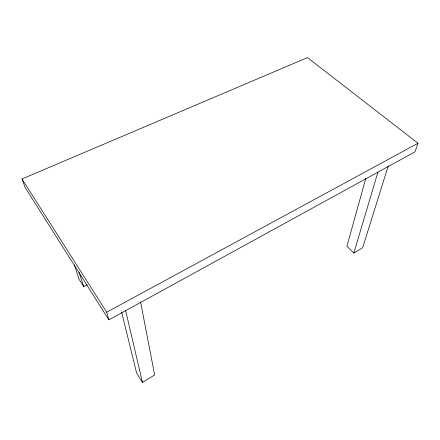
<?xml version="1.0" encoding="UTF-8"?>
<svg xmlns="http://www.w3.org/2000/svg" width="440" height="440" viewBox="0 0 440 440"><rect width="100%" height="100%" fill="white"/><g stroke="black" fill="none" stroke-linecap="round" stroke-linejoin="round"><path stroke-width="0.66" d="M365.844 178.178L346.913 246.263L353.837 253.083L362.626 247.759L388.3 165.792M353.837 253.083L377.933 172.09M418 143.264L414.964 151.861L108.878 319.858L25.19 187.556L22 178.981L307.472 57.607L418 143.264L106.711 312.208L108.878 319.858M121.589 311.927L136.571 372.983L142.461 382.393L154.644 375.001L140.542 301.774M74.327 264.82L78.996 279.153L83.688 286.632L87.263 284.784M22 178.981L106.711 312.208M79.09 272.288L83.688 286.632M125.648 310.668L142.461 382.393"/></g></svg>
